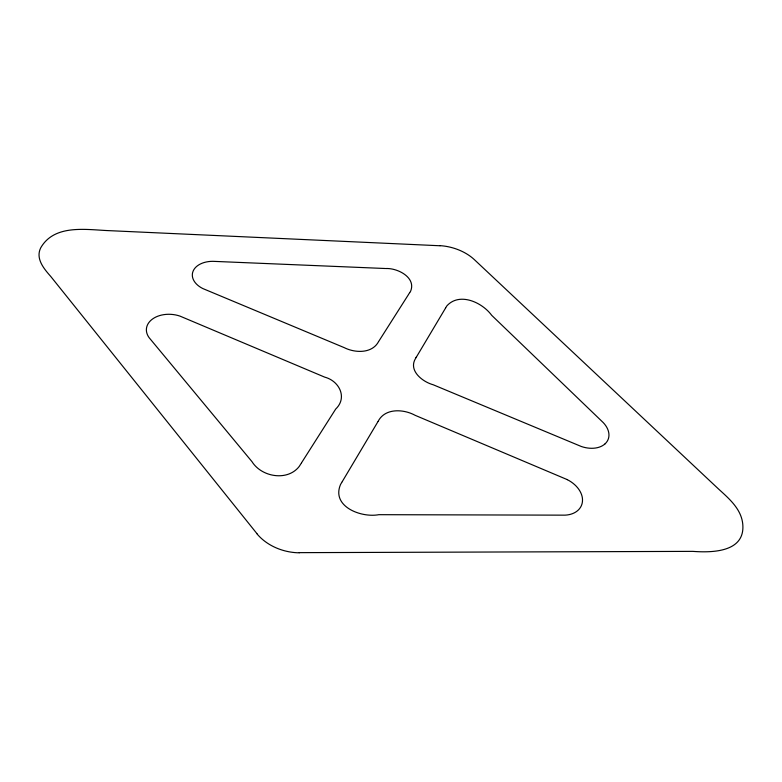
<?xml version="1.0" encoding="UTF-8"?>
<svg xmlns="http://www.w3.org/2000/svg" width="782" height="782" viewBox="0 0 782 782"><rect width="100%" height="100%" fill="white"/><g stroke="black" fill="none" stroke-linecap="round" stroke-linejoin="round"><path stroke-width="1.17" d="M416.454 356.944L416.053 357.628M342.164 481.771L378.019 421.527M445.711 307.795L446.551 306.388A30.791 20.283 16.4 0 1 446.893 305.84C459.533 291.921 482.22 302.37 491.702 315.332L603.284 422.642A24.086 16.559 22.1 0 1 605.131 443.775M341.91 482.191L340.913 483.863A35.61 27.243 14.9 0 0 340.493 484.605C331.226 506.638 361.333 518.007 378.801 514.683L565.044 515.152A25.337 18.328 23 0 0 582.502 499.639L582.385 498.007A25.337 18.328 23 0 0 567.292 479.669M378.136 421.342C384.94 407.94 403.541 408.947 415.125 415.31L567.292 479.63M445.623 307.952L415.643 358.312M415.438 358.655C408.292 370.639 422.427 381.802 433.15 384.744L581.309 446.493A24.086 16.559 22.1 0 0 603.968 444.733L605.151 443.785M409.054 293.661L409.836 292.429M301.539 462.797L335.722 409.025C347.707 397.598 339.232 380.912 324.706 377.139L180.007 316.123A24.144 16.617 5.1 0 0 155.589 317.169L154.044 318.02A24.105 16.588 5.1 0 0 149.088 337.628L252.009 461.683C261.569 477.049 287.336 481.517 299.105 466.6A35.21 26.441 8.9 0 0 299.584 465.886L301.275 463.208M408.663 294.276L378.762 341.314M410.139 291.969L410.335 291.657A30.381 19.833 12.9 0 0 410.658 291.119C416.278 277.415 397.432 267.923 385.839 268.529M378.547 341.656C372.066 353.718 355.096 353.132 344.227 347.638L202.763 288.529A22.922 15.141 7.1 0 1 192.421 273.602L192.704 272.332A22.922 15.141 7.1 0 1 212.88 261.325L385.321 268.509M299.271 552.649L692.823 551.369C712.304 552.815 745.608 552.288 742.734 523.832C741.101 508.535 728.56 498.222 718.013 488.515L474.156 259.448A39.041 24.995 14.9 0 0 440.041 245.656M440.061 245.763L110.223 230.7C87.213 229.928 54.662 223.544 40.723 247.826C35.317 258.637 43.988 268.803 50.713 276.417L256.936 533.627M299.281 552.815A47.761 37.35 10.7 0 1 256.838 533.676"/></g></svg>
